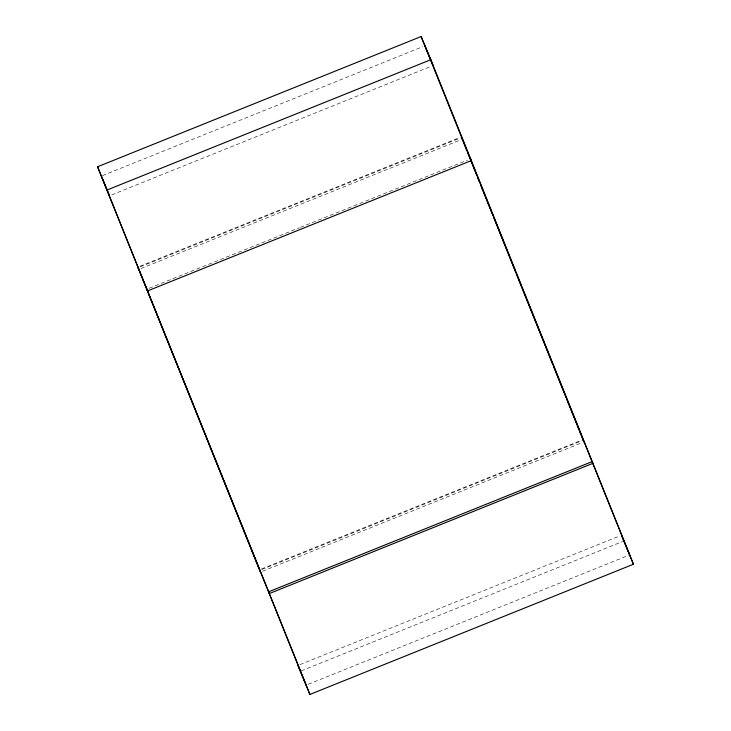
<?xml version="1.0" encoding="UTF-8"?>
<svg xmlns="http://www.w3.org/2000/svg" width="731" height="731" viewBox="0 0 731 731"><rect width="100%" height="100%" fill="white"/><g stroke="black" fill="none" stroke-linecap="round" stroke-linejoin="round"><path stroke-width="0.55" stroke-dasharray="3.65 2.74" d="M102.404 175.641L422.765 46.702M111.733 194.885L431.034 66.375M139.968 266.239L459.269 137.73M140.215 266.815L460.567 137.885M140.937 268.551L461.298 139.621M149.206 288.224L299.344 227.798M300.404 227.378L467.447 160.144M261.515 568.965L580.816 440.464M261.762 569.55L583.174 440.19M262.493 571.286L581.794 442.776M299.966 664.625L619.267 536.115M301.218 670.884L622.638 541.525M308.235 684.298L628.596 555.359"/><path stroke-width="1.1" d="M97.579 166.759L421.111 36.55L430.833 59.695L633.421 564.241L309.889 694.45L97.579 166.759L309.889 694.45M107.311 189.905L430.833 59.695M424.875 45.852L433.145 65.525M470.627 158.865L471.349 160.601L147.826 290.81L147.095 289.074M582.936 439.614L583.905 441.926M621.816 536.298L629.656 554.939M633.421 564.241L516.333 273.622M101.344 176.061L109.613 195.734M138.826 269.401L137.857 267.089L260.373 572.135M297.855 665.475L306.125 685.148M421.111 36.55L461.928 138.15M462.357 139.192L515.483 271.512M461.809 137.94L466.479 149.581M467.328 151.701L476.685 174.983M477.535 177.103L479.655 182.394M480.505 184.514L492.831 215.206M493.681 217.326L521.304 286.132M522.153 288.242L552.755 364.458M553.605 366.578L565.931 397.271M566.781 399.391L582.506 438.554M592.174 461.599L268.642 591.808L269.373 593.545L592.905 463.335L592.174 461.599"/></g></svg>
